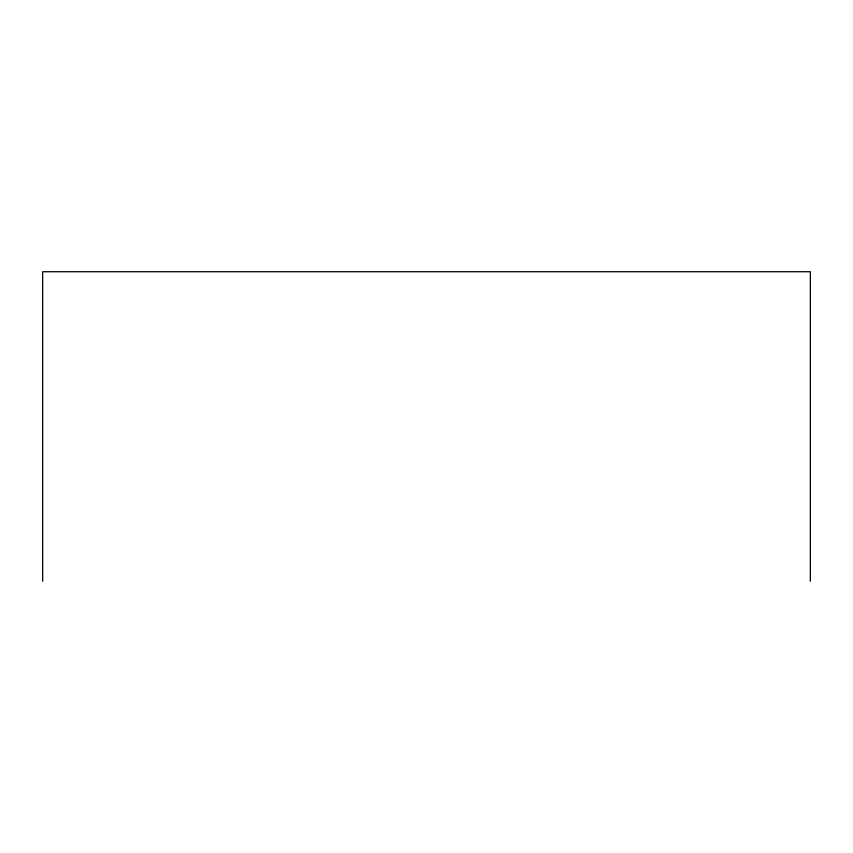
<?xml version="1.0" encoding="UTF-8"?>
<svg xmlns="http://www.w3.org/2000/svg" width="853" height="853" viewBox="0 0 853 853"><rect width="100%" height="100%" fill="white"/><g stroke="black" fill="none" stroke-linecap="round" stroke-linejoin="round"><path stroke-width="1.28" d="M810.35 581.266L810.35 271.734L42.65 271.734L42.65 581.266"/></g></svg>
